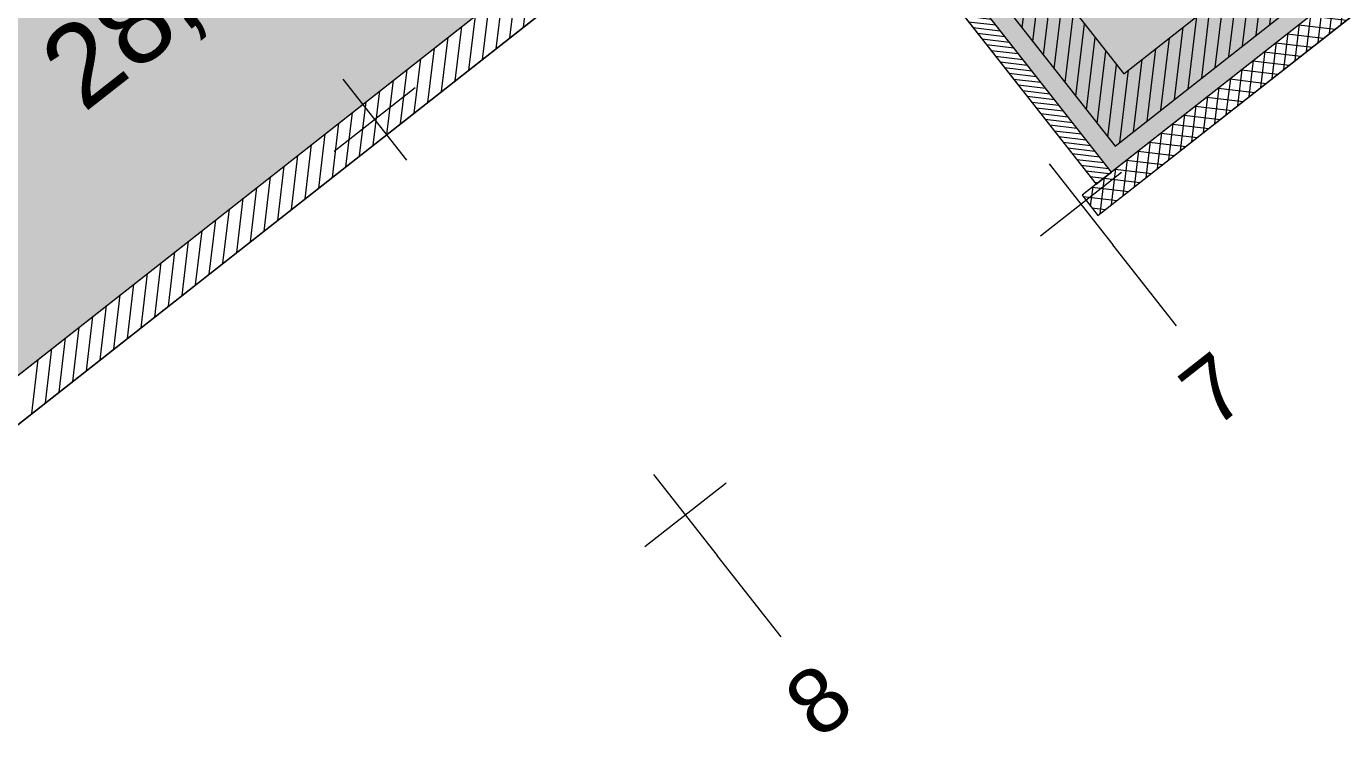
# Model space of a CAD drawing. Header units: metres. Extents: x 2540421 to 2540539, y 1181212 to 1181315.
# Drawn here: x 2540495.61 to 2540505.83, y 1181258.16 to 1181263.64 of the extents above; entities that cross this region are included whole.
import ezdxf

# ---------------------------------------------------------------- set-up
doc = ezdxf.new("R2010")
doc.units = ezdxf.units.M
doc.header["$LTSCALE"] = 5080
doc.layers.add('Axe batim.', color=7, linetype='Continuous')
for name, color, linetype, lineweight in [('Detection incendie', 7, 'Continuous', 20), ('HEIG-FLOOR', 10, 'Continuous', 20), ('HEIG-ROOM', 160, 'Continuous', 20), ('MURS_ET_PILIERS', 7, 'Continuous', 20), ('Surface', 7, 'Continuous', 20), ('TRAME-MUR', 7, 'Continuous', 20), ('Z-contour', 7, 'Continuous', 20), ('Z-couleur', 7, 'Continuous', 20)]:
    doc.layers.add(name, color=color, linetype=linetype, lineweight=lineweight)
doc.styles.add('Helvetica (bold)', font='arial.ttf', dxfattribs={"height": 150})

msp = doc.modelspace()

# ---------------------------------------------------------------- hatches: boundary and pattern name
at = {"layer": 'Detection incendie', "linetype": 'Continuous', "lineweight": 0}
h = msp.add_hatch(dxfattribs=at)
h.set_pattern_fill('ANSI31', color=2, scale=0.03, angle=38.1665, style=0)
h.set_pattern_definition([(83.166527, (2540446.29578, 1180766.048435), (-0.09457336, 0.01133323), [])])
h.paths.add_polyline_path([(2540485.717, 1181285.752), (2540500.519, 1181266.92), (2540501.421, 1181267.629), (2540502.703, 1181265.998), (2540501.941, 1181265.399), (2540504.054, 1181262.711), (2540512.723, 1181269.524), (2540510.618, 1181272.203), (2540506.507, 1181268.972), (2540505.881, 1181269.77), (2540504.204, 1181268.452), (2540504.795, 1181267.699), (2540504.448, 1181267.426), (2540501.504, 1181271.172), (2540504.606, 1181273.611), (2540502.681, 1181276.061), (2540499.579, 1181273.623), (2540488.393, 1181287.855)])
h.paths.add_polyline_path([(2540486.279, 1181285.685), (2540500.586, 1181267.481), (2540501.488, 1181268.19), (2540503.265, 1181265.93), (2540502.503, 1181265.331), (2540504.122, 1181263.272), (2540512.161, 1181269.591), (2540510.55, 1181271.641), (2540506.44, 1181268.411), (2540505.813, 1181269.208), (2540504.765, 1181268.385), (2540505.357, 1181267.632), (2540504.381, 1181266.864), (2540500.942, 1181271.239), (2540504.045, 1181273.678), (2540502.613, 1181275.499), (2540499.512, 1181273.061), (2540488.325, 1181287.293)], flags=16)
at = {"layer": 'TRAME-MUR', "lineweight": 18}
h = msp.add_hatch(dxfattribs=at)
h.set_pattern_fill('_BETON_ARME', color=256, angle=38.1665, style=0, pattern_type=2)
h.set_pattern_definition([(83.166527, (2540473.31468, 1180204.51454), (-0.0794316915, 0.0095187237), []), (173.166527, (2540473.31468, 1180204.51454), (0.0095187237, 0.0794316915), [])])
h.paths.add_polyline_path([(2540512.918, 1181269.499), (2540503.798, 1181262.331), (2540503.921, 1181262.173), (2540513.199, 1181269.465)], flags=0)
h = msp.add_hatch(dxfattribs=at)
h.set_pattern_fill('_BRIQUE_CIMENT', color=256, angle=38.1665, style=0, pattern_type=2)
h.set_pattern_definition([(173.1665272, (2540473.31468, 1180204.514543), (0.004759362, 0.0397158466), [])])
h.paths.add_polyline_path([(2540504.026, 1181262.51), (2540501.74, 1181265.418), (2540501.622, 1181265.326), (2540503.908, 1181262.417)], flags=0)
at = {"layer": 'Z-couleur', "linetype": 'Continuous', "lineweight": 20}
msp.add_hatch(color=131, dxfattribs=at).paths.add_polyline_path([(2540501.74, 1181265.418), (2540502.911, 1181266.34), (2540502.917, 1181266.332), (2540502.948, 1181266.356), (2540502.819, 1181266.521), (2540504.234, 1181267.634), (2540504.364, 1181267.469), (2540504.395, 1181267.493), (2540504.389, 1181267.501), (2540504.633, 1181267.693), (2540504.015, 1181268.479), (2540505.909, 1181269.968), (2540506.527, 1181269.182), (2540531.82, 1181289.062), (2540532.932, 1181287.646), (2540511.744, 1181270.993), (2540512.918, 1181269.499), (2540504.026, 1181262.51), (2540501.739, 1181265.419)])
at = {"layer": 'Z-couleur', "linetype": 'Continuous', "lineweight": 0}
msp.add_hatch(color=131, dxfattribs=at).paths.add_polyline_path([(2540496.039, 1181266.052), (2540496.114, 1181265.958), (2540495.878, 1181265.772), (2540495.804, 1181265.867), (2540492.973, 1181263.642), (2540493.047, 1181263.548), (2540493.008, 1181263.517), (2540495.233, 1181260.686), (2540501.169, 1181265.352), (2540501.076, 1181265.47), (2540500.745, 1181265.89), (2540498.87, 1181268.277), (2540498.791, 1181268.215), (2540498.005, 1181267.597), (2540497.958, 1181267.56)])

# ---------------------------------------------------------------- linework, layer by layer
at = {"layer": 'Axe batim.', "color": 250, "linetype": 'Continuous', "lineweight": 0}
for p, q in [((2540498.066, 1181263.231), (2540498.56, 1181262.602)), ((2540498.628, 1181263.164), (2540497.999, 1181262.669)), ((2540503.542, 1181262.575), (2540504.036, 1181261.946)), ((2540504.104, 1181262.508), (2540503.475, 1181262.013)), ((2540500.476, 1181260.165), (2540500.97, 1181259.536)), ((2540501.038, 1181260.098), (2540500.409, 1181259.603))]:
    msp.add_line(p, q, dxfattribs=at)
at = {"layer": 'Axe batim.', "color": 0, "linetype": 'Continuous', "lineweight": 0}
for p, q in [((2540504.531, 1181261.317), (2540504.036, 1181261.946)), ((2540501.465, 1181258.907), (2540500.97, 1181259.536))]:
    msp.add_line(p, q, dxfattribs=at)
at = {"layer": 'Detection incendie', "color": 2, "linetype": 'Continuous', "lineweight": 20, "flags": 128}
msp.add_lwpolyline([(2540485.717, 1181285.752), (2540500.519, 1181266.92), (2540501.421, 1181267.629), (2540502.703, 1181265.998), (2540501.941, 1181265.399), (2540504.054, 1181262.711), (2540512.723, 1181269.524), (2540510.618, 1181272.203), (2540506.507, 1181268.972), (2540505.881, 1181269.77), (2540504.204, 1181268.452), (2540504.795, 1181267.699), (2540504.448, 1181267.426), (2540501.504, 1181271.172), (2540504.606, 1181273.611), (2540502.681, 1181276.061), (2540499.579, 1181273.623), (2540488.393, 1181287.855), (2540485.717, 1181285.752)], dxfattribs=at)
msp.add_lwpolyline([(2540486.279, 1181285.685), (2540500.586, 1181267.481), (2540501.488, 1181268.19), (2540503.265, 1181265.93), (2540502.503, 1181265.331), (2540504.122, 1181263.272), (2540512.161, 1181269.591), (2540510.55, 1181271.641), (2540506.44, 1181268.411), (2540505.813, 1181269.208), (2540504.765, 1181268.385), (2540505.357, 1181267.632), (2540504.381, 1181266.864), (2540500.942, 1181271.239), (2540504.045, 1181273.678), (2540502.613, 1181275.499), (2540499.512, 1181273.061), (2540488.325, 1181287.293)], close=True, dxfattribs=at)
at = {"layer": 'HEIG-FLOOR', "flags": 128}
msp.add_lwpolyline([(2540455.569, 1181229.13), (2540501.621, 1181265.326), (2540503.908, 1181262.417), (2540503.798, 1181262.331), (2540503.921, 1181262.173), (2540513.199, 1181269.465), (2540512.025, 1181270.959), (2540533.245, 1181287.637), (2540532.75, 1181288.266), (2540534.173, 1181289.385), (2540532.443, 1181291.586), (2540531.025, 1181293.391), (2540529.724, 1181295.046), (2540528.545, 1181294.119), (2540524.837, 1181298.836), (2540512.572, 1181289.196), (2540502.932, 1181301.461), (2540426.04, 1181241.026)], dxfattribs=at)
at = {"layer": 'HEIG-ROOM', "flags": 128}
for points in [[(2540531.82, 1181289.062), (2540532.932, 1181287.646), (2540511.744, 1181270.993), (2540512.918, 1181269.499), (2540504.026, 1181262.51), (2540501.739, 1181265.419), (2540504.633, 1181267.693), (2540504.015, 1181268.479), (2540505.909, 1181269.968), (2540506.527, 1181269.182)], [(2540492.973, 1181263.642), (2540493.047, 1181263.548), (2540493.008, 1181263.517), (2540495.233, 1181260.686), (2540501.169, 1181265.352), (2540498.87, 1181268.277), (2540496.039, 1181266.052), (2540496.114, 1181265.958), (2540495.878, 1181265.772), (2540495.804, 1181265.867)]]:
    msp.add_lwpolyline(points, close=True, dxfattribs=at)
at = {"layer": 'MURS_ET_PILIERS', "lineweight": 18}
for p, q in [((2540512.918, 1181269.499), (2540503.798, 1181262.331)), ((2540503.921, 1181262.173), (2540513.199, 1181269.465)), ((2540504.026, 1181262.51), (2540501.74, 1181265.418)), ((2540501.622, 1181265.326), (2540503.908, 1181262.417)), ((2540503.908, 1181262.417), (2540504.026, 1181262.51)), ((2540503.798, 1181262.331), (2540503.921, 1181262.173))]:
    msp.add_line(p, q, dxfattribs=at)
at = {"layer": 'MURS_ET_PILIERS', "color": 7, "linetype": 'Continuous', "lineweight": 20}
for p, q in [((2540461.543, 1181234.207), (2540501.169, 1181265.352)), ((2540498.524, 1181262.891), (2540501.275, 1181265.054)), ((2540473.994, 1181243.611), (2540498.524, 1181262.891))]:
    msp.add_line(p, q, dxfattribs=at)
at = {"layer": 'TRAME-MUR', "color": 7, "linetype": 'Continuous', "lineweight": 20}
for p, q in [((2540461.543, 1181234.207), (2540501.169, 1181265.352)), ((2540501.59, 1181265.301), (2540455.569, 1181229.13))]:
    msp.add_line(p, q, dxfattribs=at)
at = {"layer": 'TRAME-MUR', "linetype": 'Continuous', "lineweight": 0}
for p, q in [((2540499.468, 1181263.634), (2540499.519, 1181264.055)), ((2540499.362, 1181263.551), (2540499.413, 1181263.972)), ((2540499.151, 1181263.384), (2540499.201, 1181263.805)), ((2540499.256, 1181263.467), (2540499.307, 1181263.889)), ((2540499.045, 1181263.301), (2540499.095, 1181263.722)), ((2540498.939, 1181263.218), (2540498.989, 1181263.639)), ((2540498.833, 1181263.134), (2540498.883, 1181263.556)), ((2540498.727, 1181263.051), (2540498.777, 1181263.472)), ((2540498.515, 1181262.885), (2540498.566, 1181263.306)), ((2540498.621, 1181262.968), (2540498.671, 1181263.389)), ((2540498.409, 1181262.801), (2540498.46, 1181263.223)), ((2540498.303, 1181262.718), (2540498.354, 1181263.139)), ((2540498.197, 1181262.635), (2540498.248, 1181263.056)), ((2540497.986, 1181262.468), (2540498.036, 1181262.89)), ((2540498.091, 1181262.552), (2540498.142, 1181262.973)), ((2540497.88, 1181262.385), (2540497.93, 1181262.806)), ((2540497.774, 1181262.302), (2540497.824, 1181262.723)), ((2540497.668, 1181262.219), (2540497.718, 1181262.64)), ((2540497.456, 1181262.052), (2540497.506, 1181262.473)), ((2540497.562, 1181262.135), (2540497.612, 1181262.557)), ((2540497.35, 1181261.969), (2540497.401, 1181262.39)), ((2540497.244, 1181261.886), (2540497.295, 1181262.307)), ((2540497.138, 1181261.803), (2540497.189, 1181262.224)), ((2540497.032, 1181261.719), (2540497.083, 1181262.141)), ((2540496.821, 1181261.553), (2540496.871, 1181261.974)), ((2540496.926, 1181261.636), (2540496.977, 1181262.057)), ((2540496.715, 1181261.47), (2540496.765, 1181261.891)), ((2540496.609, 1181261.386), (2540496.659, 1181261.808)), ((2540496.503, 1181261.303), (2540496.553, 1181261.724)), ((2540496.291, 1181261.137), (2540496.342, 1181261.558)), ((2540496.397, 1181261.22), (2540496.447, 1181261.641)), ((2540496.185, 1181261.053), (2540496.236, 1181261.475)), ((2540496.079, 1181260.97), (2540496.13, 1181261.391)), ((2540495.973, 1181260.887), (2540496.024, 1181261.308)), ((2540495.867, 1181260.804), (2540495.918, 1181261.225)), ((2540495.656, 1181260.637), (2540495.706, 1181261.058)), ((2540495.761, 1181260.72), (2540495.812, 1181261.142))]:
    msp.add_line(p, q, dxfattribs=at)
at = {"layer": 'Z-contour', "linetype": 'Continuous', "lineweight": 20, "flags": 128}
msp.add_lwpolyline([(2540501.74, 1181265.418), (2540502.911, 1181266.34), (2540502.917, 1181266.332), (2540502.948, 1181266.356), (2540502.819, 1181266.521), (2540504.234, 1181267.634), (2540504.364, 1181267.469), (2540504.395, 1181267.493), (2540504.389, 1181267.501), (2540504.633, 1181267.693), (2540504.015, 1181268.479), (2540505.909, 1181269.968), (2540506.527, 1181269.182), (2540531.82, 1181289.062), (2540532.932, 1181287.646), (2540511.744, 1181270.993), (2540512.918, 1181269.499), (2540504.026, 1181262.51), (2540501.739, 1181265.419)], close=True, dxfattribs=at)

# ---------------------------------------------------------------- texts
at = {"layer": 'Axe batim.', "color": 0, "linetype": 'Continuous', "lineweight": 0, "style": 'Helvetica (bold)'}
for s, p in [('7', (2540504.819, 1181260.509)), ('8', (2540501.755, 1181258.099))]:
    msp.add_text(s, height=0.5, rotation=38.1665, dxfattribs=at).set_placement(p)
at = {"layer": 'Surface', "color": 7, "linetype": 'Continuous', "lineweight": 0, "style": 'Helvetica (bold)'}
msp.add_text('28,00m2', height=0.6326, rotation=38.1665, dxfattribs=at).set_placement((2540496.058, 1181262.964))

doc.saveas('drawing.dxf')
